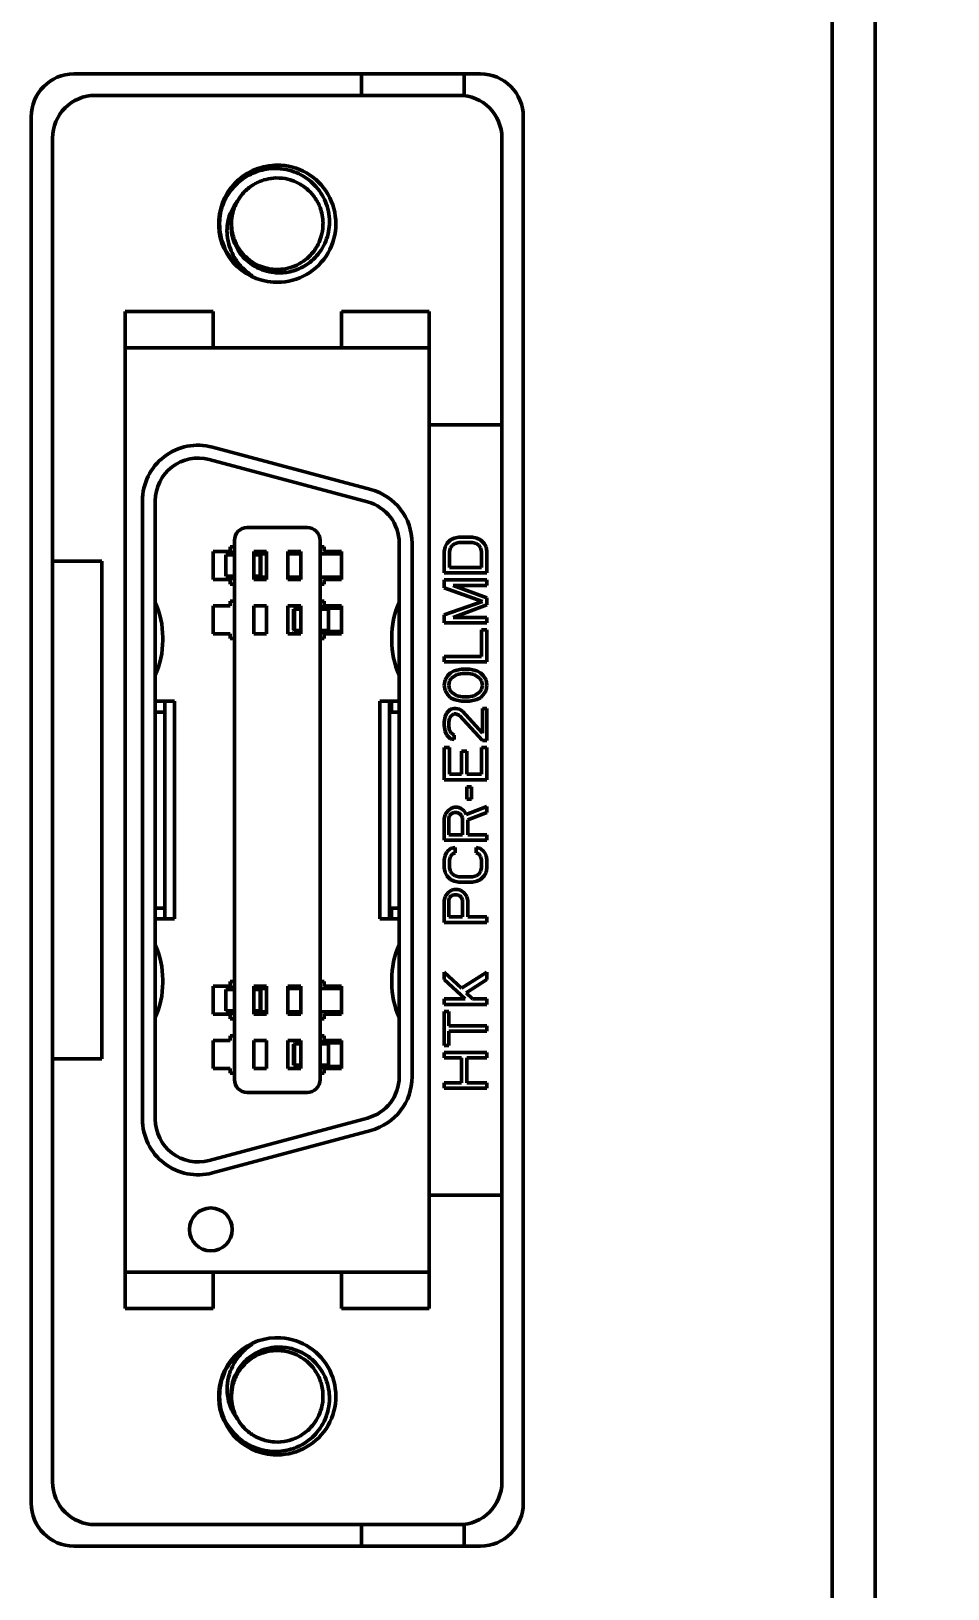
# Model space of a CAD drawing. Header units: millimetres. Extents: x 1391 to 4749, y -272 to 879.
# Drawn here: x 1851.08 to 1872.5, y 307.17 to 343.57 of the extents above; entities that cross this region are included whole.
import ezdxf

# ---------------------------------------------------------------- set-up
doc = ezdxf.new("R2010")
doc.units = ezdxf.units.MM
doc.header["$LTSCALE"] = 3
doc.layers.get('0').update_dxf_attribs({"lineweight": 25})
doc.layers.add('외형선(ISO)', color=7, linetype='Continuous', lineweight=50)
doc.layers.add('치수(ISO)', color=7, linetype='Continuous', lineweight=25)
doc.styles.add('레이블 문자 (JIS)', font='')
doc.styles.get('레이블 문자 (JIS)').set_extended_font_data('Gulim')
doc.dimstyles.new('복사 대상기본값 (JIS)', dxfattribs={"dimscale": 3, "dimtxt": 3, "dimasz": 2, "dimexe": 1, "dimexo": 0.5, "dimgap": 0.8, "dimtad": 1, "dimdsep": 46, "dimtxsty": '레이블 문자 (JIS)', "dimblk": 'Filled-1', "dimcen": 0.09, "dimdle": 10, "dimclrd": 256, "dimclre": 256, "dimclrt": 256, "dimazin": 2, "dimtfac": 0.666667, "dimtmove": 0, "dimatfit": 3, "dimldrblk": 'OPEN', "dimfxl": 1, "dimtolj": 1, "dimtzin": 0, "dimlwd": -1, "dimlwe": -1, "dimarcsym": 0})

# ---------------------------------------------------------------- blocks, each defined once
blk = doc.blocks.new('Filled-1')
at = {"color": 0}
for p, q in [((0, 0), (-1, 0.25)), ((-1, 0.25), (-1, -0.25)), ((-1, 0), (0, 0)), ((-1, -0.25), (0, 0))]:
    blk.add_line(p, q, dxfattribs=at)
at = {"color": 0, "flags": 128}
blk.add_lwpolyline([(-1, -0.25), (0, 0), (-1, 0.25), (-1, -0.25)], dxfattribs=at)
at = {"color": 0}
blk.add_solid([(-1, -0.25), (0, 0), (-1, 0.25), (-1, -0.25)], dxfattribs=at)
blk = doc.blocks.new('*D13')
at = {"layer": 'Defpoints', "color": 0}
for p in [(1865.801, 456.269), (1943.517, 456.269), (1858.301, 244.269)]:
    blk.add_point(p, dxfattribs=at)
at = {"layer": '치수(ISO)'}
for p, q in [((1867.301, 456.269), (1946.517, 456.269)), ((1943.517, 250.269), (1943.517, 450.269)), ((1859.801, 244.269), (1946.517, 244.269))]:
    blk.add_line(p, q, dxfattribs=at)
at = {"layer": '치수(ISO)', "linetype": 'ByBlock', "xscale": 6, "yscale": 6, "zscale": 6}
for p, rotation in [((1943.517, 456.269), 90), ((1943.517, 244.269), 270)]:
    blk.add_blockref('Filled-1', p, dxfattribs=dict(at, rotation=rotation))
at = {"layer": '치수(ISO)', "insert": (1931.865, 350.329), "char_height": 9, "attachment_point": 2, "rotation": 90, "style": '레이블 문자 (JIS)'}
blk.add_mtext('\\A1;212', dxfattribs=at)
blk = doc.blocks.new('_Open')
at = {"color": 0, "linetype": 'ByBlock', "lineweight": -2}
for p, q in [((-1, 0.1667), (0, 0)), ((-1, -0.1667), (0, 0)), ((0, 0), (-1, 0))]:
    blk.add_line(p, q, dxfattribs=at)
blk = doc.blocks.new('*D14')
at = {"layer": 'Defpoints', "color": 0}
for p in [(1868.801, 441.269), (1925.517, 441.269), (1868.801, 259.269)]:
    blk.add_point(p, dxfattribs=at)
at = {"layer": '치수(ISO)'}
for p, q in [((1870.301, 441.269), (1928.517, 441.269)), ((1925.517, 265.269), (1925.517, 435.269)), ((1870.301, 259.269), (1928.517, 259.269))]:
    blk.add_line(p, q, dxfattribs=at)
at = {"layer": '치수(ISO)', "linetype": 'ByBlock', "xscale": 6, "yscale": 6, "zscale": 6}
for p, rotation in [((1925.517, 441.269), 90), ((1925.517, 259.269), 270)]:
    blk.add_blockref('Filled-1', p, dxfattribs=dict(at, rotation=rotation))
at = {"layer": '치수(ISO)', "insert": (1913.865, 350.329), "char_height": 9, "attachment_point": 2, "rotation": 90, "style": '레이블 문자 (JIS)'}
blk.add_mtext('\\A1;182', dxfattribs=at)

msp = doc.modelspace()

# ---------------------------------------------------------------- linework, layer by layer
at = {"layer": '외형선(ISO)', "color": 0}
for p, q in [((1869.801, 421.269), (1869.801, 279.269)), ((1870.801, 421.269), (1870.801, 279.269)), ((1852.081, 342.569), (1861.581, 342.569)), ((1858.801, 342.569), (1858.801, 342.069)), ((1861.201, 342.062), (1861.201, 342.569)), ((1861.081, 342.069), (1852.581, 342.069)), ((1851.081, 309.169), (1851.081, 341.569)), ((1862.581, 341.569), (1862.581, 309.169)), ((1851.581, 341.069), (1851.581, 331.184)), ((1862.081, 334.369), (1862.081, 341.069)), ((1855.529, 339.421), (1855.529, 339.421)), ((1853.281, 336.169), (1853.281, 337.019)), ((1855.331, 337.019), (1853.281, 337.019)), ((1855.331, 337.019), (1855.331, 336.169)), ((1858.331, 337.019), (1860.381, 337.019)), ((1858.331, 337.019), (1858.331, 336.169)), ((1860.381, 337.019), (1860.381, 336.169)), ((1855.331, 336.169), (1853.281, 336.169)), ((1853.281, 336.169), (1853.281, 314.569)), ((1858.331, 336.169), (1855.331, 336.169)), ((1860.381, 336.169), (1858.331, 336.169)), ((1860.381, 314.569), (1860.381, 336.169)), ((1860.381, 334.369), (1862.081, 334.369)), ((1862.081, 316.369), (1862.081, 334.369)), ((1855.318, 333.85), (1859.018, 332.858)), ((1855.24, 333.56), (1858.94, 332.569)), ((1853.681, 318.144), (1853.681, 332.594)), ((1853.981, 318.144), (1853.981, 332.594)), ((1857.531, 331.969), (1856.131, 331.969)), ((1855.831, 331.669), (1855.831, 319.069)), ((1857.831, 331.669), (1857.831, 319.069)), ((1860.88, 331.682), (1860.795, 331.598)), ((1860.965, 331.723), (1860.88, 331.682)), ((1861.072, 331.744), (1860.965, 331.723)), ((1860.987, 331.598), (1861.072, 331.619)), ((1861.391, 331.744), (1861.072, 331.744)), ((1861.072, 331.619), (1861.391, 331.619)), ((1861.497, 331.723), (1861.391, 331.744)), ((1861.391, 331.619), (1861.476, 331.598)), ((1861.582, 331.682), (1861.497, 331.723)), ((1861.667, 331.598), (1861.582, 331.682)), ((1855.331, 331.409), (1855.331, 330.759)), ((1855.331, 331.409), (1855.731, 331.409)), ((1855.631, 331.334), (1855.831, 331.334)), ((1855.631, 331.334), (1855.631, 330.834)), ((1855.731, 331.519), (1855.731, 331.409)), ((1855.731, 331.519), (1855.831, 331.519)), ((1855.731, 331.414), (1855.761, 331.384)), ((1855.731, 331.353), (1855.731, 331.409)), ((1855.831, 331.384), (1855.761, 331.384)), ((1856.281, 330.759), (1856.281, 331.409)), ((1856.281, 331.409), (1856.581, 331.409)), ((1856.281, 331.359), (1856.531, 331.359)), ((1856.431, 331.334), (1856.281, 331.334)), ((1856.431, 330.834), (1856.431, 331.334)), ((1856.531, 331.359), (1856.581, 331.359)), ((1856.581, 331.409), (1856.581, 330.759)), ((1857.081, 331.409), (1857.381, 331.409)), ((1857.081, 330.759), (1857.081, 331.409)), ((1857.081, 331.359), (1857.381, 331.359)), ((1857.381, 331.409), (1857.381, 330.759)), ((1857.931, 331.519), (1857.831, 331.519)), ((1857.831, 331.359), (1858.331, 331.359)), ((1857.931, 331.409), (1857.931, 331.519)), ((1857.931, 331.409), (1858.331, 331.409)), ((1858.331, 330.759), (1858.331, 331.409)), ((1859.681, 331.603), (1859.681, 319.136)), ((1859.981, 331.603), (1859.981, 319.136)), ((1860.753, 331.515), (1860.731, 331.411)), ((1860.731, 330.911), (1860.731, 331.411)), ((1860.795, 331.598), (1860.753, 331.515)), ((1860.859, 331.411), (1860.88, 331.494)), ((1860.859, 331.411), (1860.859, 331.036)), ((1860.88, 331.494), (1860.923, 331.557)), ((1860.923, 331.557), (1860.987, 331.598)), ((1861.476, 331.598), (1861.54, 331.557)), ((1861.54, 331.557), (1861.582, 331.494)), ((1861.582, 331.494), (1861.604, 331.411)), ((1861.604, 331.411), (1861.604, 331.036)), ((1861.71, 331.515), (1861.667, 331.598)), ((1861.731, 331.411), (1861.71, 331.515)), ((1861.731, 330.911), (1861.731, 331.411)), ((1851.581, 319.554), (1851.581, 331.184)), ((1851.581, 331.184), (1852.731, 331.184)), ((1852.731, 319.554), (1852.731, 331.184)), ((1860.731, 330.911), (1861.731, 330.911)), ((1861.604, 331.036), (1860.859, 331.036)), ((1855.731, 330.759), (1855.331, 330.759)), ((1855.631, 330.834), (1855.831, 330.834)), ((1855.731, 330.759), (1855.731, 330.815)), ((1855.761, 330.784), (1855.731, 330.754)), ((1855.731, 330.759), (1855.731, 330.649)), ((1855.731, 330.649), (1855.831, 330.649)), ((1855.761, 330.784), (1855.831, 330.784)), ((1856.281, 330.834), (1856.431, 330.834)), ((1856.281, 330.809), (1856.531, 330.809)), ((1856.581, 330.759), (1856.281, 330.759)), ((1856.531, 330.809), (1856.581, 330.809)), ((1857.081, 330.809), (1857.381, 330.809)), ((1857.381, 330.759), (1857.081, 330.759)), ((1857.831, 330.809), (1858.331, 330.809)), ((1857.831, 330.649), (1857.931, 330.649)), ((1857.931, 330.759), (1858.331, 330.759)), ((1857.931, 330.759), (1857.931, 330.649)), ((1861.731, 330.744), (1860.731, 330.744)), ((1860.731, 330.744), (1860.731, 330.557)), ((1860.731, 330.557), (1861.625, 330.244)), ((1861.731, 330.328), (1860.944, 330.619)), ((1861.731, 330.619), (1860.944, 330.619)), ((1861.731, 330.619), (1861.731, 330.744)), ((1855.731, 330.249), (1855.731, 330.139)), ((1855.831, 330.249), (1855.731, 330.249)), ((1857.931, 330.249), (1857.831, 330.249)), ((1857.931, 330.249), (1857.931, 330.139)), ((1861.625, 330.244), (1860.731, 329.932)), ((1860.944, 329.869), (1861.731, 330.161)), ((1861.731, 330.161), (1861.731, 330.328)), ((1855.331, 330.139), (1855.331, 329.489)), ((1855.331, 330.139), (1855.731, 330.139)), ((1856.281, 329.489), (1856.281, 330.139)), ((1856.281, 330.139), (1856.581, 330.139)), ((1856.581, 330.139), (1856.581, 329.489)), ((1857.081, 329.489), (1857.081, 330.139)), ((1857.081, 330.139), (1857.381, 330.139)), ((1857.381, 330.064), (1857.231, 330.064)), ((1857.231, 329.564), (1857.231, 330.064)), ((1857.381, 330.139), (1857.381, 329.489)), ((1857.901, 330.114), (1857.831, 330.114)), ((1858.031, 330.064), (1857.831, 330.064)), ((1857.901, 330.114), (1857.931, 330.144)), ((1858.331, 330.139), (1857.931, 330.139)), ((1857.931, 330.139), (1857.931, 330.083)), ((1858.331, 330.089), (1857.931, 330.089)), ((1858.031, 329.564), (1858.031, 330.064)), ((1858.331, 329.489), (1858.331, 330.139)), ((1860.731, 329.932), (1860.731, 329.744)), ((1861.731, 329.869), (1860.944, 329.869)), ((1861.731, 329.744), (1861.731, 329.869)), ((1855.731, 329.489), (1855.331, 329.489)), ((1855.731, 329.489), (1855.731, 329.379)), ((1856.581, 329.489), (1856.281, 329.489)), ((1857.381, 329.489), (1857.081, 329.489)), ((1857.231, 329.564), (1857.381, 329.564)), ((1857.831, 329.564), (1858.031, 329.564)), ((1857.831, 329.514), (1857.901, 329.514)), ((1857.931, 329.484), (1857.901, 329.514)), ((1857.931, 329.545), (1857.931, 329.489)), ((1858.331, 329.539), (1857.931, 329.539)), ((1857.931, 329.489), (1858.331, 329.489)), ((1857.931, 329.489), (1857.931, 329.379)), ((1860.731, 329.744), (1861.731, 329.744)), ((1861.731, 329.578), (1861.604, 329.578)), ((1861.604, 329.578), (1861.604, 328.953)), ((1861.731, 328.828), (1861.731, 329.578)), ((1854.156, 329.337), (1854.156, 329.401)), ((1855.731, 329.379), (1855.831, 329.379)), ((1857.831, 329.379), (1857.931, 329.379)), ((1859.506, 329.337), (1859.506, 329.401)), ((1861.604, 328.953), (1860.731, 328.953)), ((1860.731, 328.953), (1860.731, 328.828)), ((1861.731, 328.828), (1860.731, 328.828)), ((1860.753, 328.411), (1860.731, 328.286)), ((1860.816, 328.515), (1860.753, 328.411)), ((1860.88, 328.578), (1860.816, 328.515)), ((1860.838, 328.286), (1860.859, 328.39)), ((1860.859, 328.39), (1860.901, 328.453)), ((1860.965, 328.619), (1860.88, 328.578)), ((1860.901, 328.453), (1861.029, 328.536)), ((1861.029, 328.64), (1860.965, 328.619)), ((1861.135, 328.661), (1861.029, 328.64)), ((1861.029, 328.536), (1861.157, 328.557)), ((1861.327, 328.661), (1861.135, 328.661)), ((1861.157, 328.557), (1861.306, 328.557)), ((1861.306, 328.557), (1861.433, 328.536)), ((1861.433, 328.64), (1861.327, 328.661)), ((1861.497, 328.619), (1861.433, 328.64)), ((1861.433, 328.536), (1861.561, 328.453)), ((1861.582, 328.578), (1861.497, 328.619)), ((1861.561, 328.453), (1861.604, 328.39)), ((1861.646, 328.515), (1861.582, 328.578)), ((1861.604, 328.39), (1861.625, 328.286)), ((1861.71, 328.411), (1861.646, 328.515)), ((1861.731, 328.286), (1861.71, 328.411)), ((1860.731, 328.286), (1860.753, 328.161)), ((1860.753, 328.161), (1860.816, 328.057)), ((1860.816, 328.057), (1860.88, 327.994)), ((1860.859, 328.182), (1860.838, 328.286)), ((1860.901, 328.119), (1860.859, 328.182)), ((1860.88, 327.994), (1860.965, 327.953)), ((1861.029, 328.036), (1860.901, 328.119)), ((1861.029, 328.036), (1861.157, 328.015)), ((1861.306, 328.015), (1861.157, 328.015)), ((1861.433, 328.036), (1861.306, 328.015)), ((1861.561, 328.119), (1861.433, 328.036)), ((1861.497, 327.953), (1861.582, 327.994)), ((1861.604, 328.182), (1861.561, 328.119)), ((1861.582, 327.994), (1861.646, 328.057)), ((1861.625, 328.286), (1861.604, 328.182)), ((1861.646, 328.057), (1861.71, 328.161)), ((1861.71, 328.161), (1861.731, 328.286)), ((1853.981, 327.909), (1854.431, 327.909)), ((1853.981, 327.659), (1854.206, 327.659)), ((1854.206, 322.829), (1854.206, 327.909)), ((1854.431, 322.829), (1854.431, 327.909)), ((1859.231, 327.909), (1859.231, 322.829)), ((1859.681, 327.909), (1859.231, 327.909)), ((1859.456, 327.909), (1859.456, 322.829)), ((1859.456, 327.659), (1859.681, 327.659)), ((1859.501, 327.659), (1859.501, 327.909)), ((1860.795, 327.64), (1860.753, 327.557)), ((1860.88, 327.723), (1860.795, 327.64)), ((1860.965, 327.744), (1860.88, 327.723)), ((1860.901, 327.578), (1860.965, 327.619)), ((1860.965, 327.953), (1861.029, 327.932)), ((1861.008, 327.744), (1860.965, 327.744)), ((1860.965, 327.619), (1861.008, 327.619)), ((1861.093, 327.723), (1861.008, 327.744)), ((1861.008, 327.619), (1861.093, 327.578)), ((1861.029, 327.932), (1861.135, 327.911)), ((1861.157, 327.682), (1861.093, 327.723)), ((1861.327, 327.911), (1861.135, 327.911)), ((1861.625, 327.161), (1861.157, 327.682)), ((1861.327, 327.911), (1861.433, 327.932)), ((1861.433, 327.932), (1861.497, 327.953)), ((1861.731, 327.744), (1861.625, 327.744)), ((1861.625, 327.744), (1861.625, 327.161)), ((1861.731, 326.994), (1861.731, 327.744)), ((1860.753, 327.557), (1860.731, 327.432)), ((1860.731, 327.432), (1860.731, 327.348)), ((1860.731, 327.348), (1860.753, 327.203)), ((1860.838, 327.411), (1860.859, 327.515)), ((1860.838, 327.328), (1860.838, 327.411)), ((1860.859, 327.223), (1860.838, 327.328)), ((1860.859, 327.515), (1860.901, 327.578)), ((1861.093, 327.578), (1861.625, 326.994)), ((1860.753, 327.203), (1860.795, 327.119)), ((1860.795, 327.119), (1860.88, 327.036)), ((1860.901, 327.161), (1860.859, 327.223)), ((1860.88, 327.036), (1860.965, 327.015)), ((1860.965, 327.119), (1860.901, 327.161)), ((1860.965, 327.015), (1860.965, 327.119)), ((1861.731, 326.994), (1861.625, 326.994)), ((1860.859, 326.828), (1860.731, 326.828)), ((1860.731, 326.828), (1860.731, 326.078)), ((1860.859, 326.203), (1860.859, 326.828)), ((1861.263, 326.744), (1861.135, 326.744)), ((1861.135, 326.744), (1861.135, 326.203)), ((1861.263, 326.203), (1861.263, 326.744)), ((1861.731, 326.828), (1861.604, 326.828)), ((1861.604, 326.203), (1861.604, 326.828)), ((1861.731, 326.078), (1861.731, 326.828)), ((1861.135, 326.203), (1860.859, 326.203)), ((1861.604, 326.203), (1861.263, 326.203)), ((1860.731, 326.078), (1861.731, 326.078)), ((1861.263, 325.911), (1861.263, 325.619)), ((1861.263, 325.911), (1861.37, 325.911)), ((1861.37, 325.619), (1861.37, 325.911)), ((1860.965, 325.432), (1860.901, 325.411)), ((1861.05, 325.432), (1860.965, 325.432)), ((1861.114, 325.411), (1861.05, 325.432)), ((1861.731, 325.453), (1861.242, 325.265)), ((1861.263, 325.619), (1861.37, 325.619)), ((1861.731, 325.307), (1861.731, 325.453)), ((1860.753, 325.265), (1860.731, 325.161)), ((1860.731, 325.161), (1860.731, 324.661)), ((1860.816, 325.348), (1860.753, 325.265)), ((1860.901, 325.411), (1860.816, 325.348)), ((1860.838, 325.182), (1860.859, 325.244)), ((1860.838, 324.786), (1860.838, 325.182)), ((1860.901, 325.286), (1860.859, 325.244)), ((1860.901, 325.286), (1860.965, 325.307)), ((1860.965, 325.307), (1861.029, 325.307)), ((1861.029, 325.307), (1861.093, 325.286)), ((1861.135, 325.244), (1861.093, 325.286)), ((1861.199, 325.348), (1861.114, 325.411)), ((1861.135, 325.244), (1861.157, 325.182)), ((1861.157, 324.786), (1861.157, 325.182)), ((1861.242, 325.265), (1861.199, 325.348)), ((1861.284, 325.14), (1861.731, 325.307)), ((1861.284, 325.14), (1861.284, 324.786)), ((1861.157, 324.786), (1860.838, 324.786)), ((1861.731, 324.786), (1861.284, 324.786)), ((1861.731, 324.661), (1861.731, 324.786)), ((1860.731, 324.661), (1861.731, 324.661)), ((1860.795, 324.39), (1860.753, 324.307)), ((1860.88, 324.473), (1860.795, 324.39)), ((1860.987, 324.494), (1860.88, 324.473)), ((1860.88, 324.286), (1860.923, 324.348)), ((1860.923, 324.348), (1860.987, 324.369)), ((1860.987, 324.369), (1860.987, 324.494)), ((1861.582, 324.473), (1861.476, 324.494)), ((1861.476, 324.369), (1861.476, 324.494)), ((1861.476, 324.369), (1861.54, 324.348)), ((1861.54, 324.348), (1861.582, 324.286)), ((1861.667, 324.39), (1861.582, 324.473)), ((1861.71, 324.307), (1861.667, 324.39)), ((1860.753, 324.307), (1860.731, 324.203)), ((1860.731, 324.203), (1860.731, 324.015)), ((1860.731, 324.015), (1860.753, 323.911)), ((1860.859, 324.203), (1860.88, 324.286)), ((1860.859, 324.015), (1860.859, 324.203)), ((1860.88, 323.932), (1860.859, 324.015)), ((1861.582, 324.286), (1861.604, 324.203)), ((1861.604, 324.015), (1861.582, 323.932)), ((1861.604, 324.203), (1861.604, 324.015)), ((1861.731, 324.203), (1861.71, 324.307)), ((1861.71, 323.911), (1861.731, 324.015)), ((1861.731, 324.015), (1861.731, 324.203)), ((1860.753, 323.911), (1860.795, 323.828)), ((1860.795, 323.828), (1860.88, 323.744)), ((1860.923, 323.869), (1860.88, 323.932)), ((1860.88, 323.744), (1860.965, 323.703)), ((1860.987, 323.828), (1860.923, 323.869)), ((1860.965, 323.703), (1861.072, 323.682)), ((1861.072, 323.807), (1860.987, 323.828)), ((1861.391, 323.807), (1861.072, 323.807)), ((1861.072, 323.682), (1861.391, 323.682)), ((1861.476, 323.828), (1861.391, 323.807)), ((1861.391, 323.682), (1861.497, 323.703)), ((1861.54, 323.869), (1861.476, 323.828)), ((1861.497, 323.703), (1861.582, 323.744)), ((1861.582, 323.932), (1861.54, 323.869)), ((1861.582, 323.744), (1861.667, 323.828)), ((1861.667, 323.828), (1861.71, 323.911)), ((1860.753, 323.348), (1860.731, 323.244)), ((1860.731, 323.244), (1860.731, 322.744)), ((1860.816, 323.432), (1860.753, 323.348)), ((1860.901, 323.494), (1860.816, 323.432)), ((1860.838, 323.265), (1860.859, 323.328)), ((1860.838, 322.869), (1860.838, 323.265)), ((1860.901, 323.369), (1860.859, 323.328)), ((1860.901, 323.494), (1860.965, 323.515)), ((1860.901, 323.369), (1860.965, 323.39)), ((1861.05, 323.515), (1860.965, 323.515)), ((1860.965, 323.39), (1861.029, 323.39)), ((1861.029, 323.39), (1861.093, 323.369)), ((1861.114, 323.494), (1861.05, 323.515)), ((1861.135, 323.328), (1861.093, 323.369)), ((1861.199, 323.432), (1861.114, 323.494)), ((1861.135, 323.328), (1861.157, 323.265)), ((1861.157, 322.869), (1861.157, 323.265)), ((1861.263, 323.348), (1861.199, 323.432)), ((1861.284, 323.244), (1861.263, 323.348)), ((1861.284, 322.869), (1861.284, 323.244)), ((1853.981, 323.079), (1854.206, 323.079)), ((1859.456, 323.079), (1859.681, 323.079)), ((1859.501, 322.829), (1859.501, 323.079)), ((1861.157, 322.869), (1860.838, 322.869)), ((1861.731, 322.869), (1861.284, 322.869)), ((1861.731, 322.744), (1861.731, 322.869)), ((1853.981, 322.829), (1854.431, 322.829)), ((1859.231, 322.829), (1859.681, 322.829)), ((1860.731, 322.744), (1861.731, 322.744)), ((1861.135, 321.203), (1860.731, 321.578)), ((1860.731, 321.578), (1860.731, 321.411)), ((1861.731, 321.578), (1861.135, 321.203)), ((1861.731, 321.411), (1861.731, 321.578)), ((1854.156, 321.337), (1854.156, 321.401)), ((1855.331, 321.249), (1855.331, 320.599)), ((1855.331, 321.249), (1855.731, 321.249)), ((1855.631, 321.174), (1855.831, 321.174)), ((1855.631, 321.174), (1855.631, 320.674)), ((1855.731, 321.359), (1855.731, 321.249)), ((1855.831, 321.359), (1855.731, 321.359)), ((1855.731, 321.254), (1855.761, 321.224)), ((1855.731, 321.193), (1855.731, 321.249)), ((1855.831, 321.224), (1855.761, 321.224)), ((1856.281, 320.599), (1856.281, 321.249)), ((1856.281, 321.249), (1856.581, 321.249)), ((1856.281, 321.199), (1856.531, 321.199)), ((1856.431, 321.174), (1856.281, 321.174)), ((1856.431, 320.674), (1856.431, 321.174)), ((1856.531, 321.199), (1856.581, 321.199)), ((1856.581, 321.249), (1856.581, 320.599)), ((1857.081, 320.599), (1857.081, 321.249)), ((1857.081, 321.249), (1857.381, 321.249)), ((1857.081, 321.199), (1857.381, 321.199)), ((1857.381, 321.249), (1857.381, 320.599)), ((1857.931, 321.359), (1857.831, 321.359)), ((1857.831, 321.199), (1858.331, 321.199)), ((1857.931, 321.249), (1857.931, 321.359)), ((1857.931, 321.249), (1858.331, 321.249)), ((1858.331, 320.599), (1858.331, 321.249)), ((1859.506, 321.337), (1859.506, 321.401)), ((1860.731, 321.411), (1861.221, 320.953)), ((1861.242, 321.098), (1861.731, 321.411)), ((1861.391, 320.953), (1861.242, 321.098)), ((1861.221, 320.953), (1860.731, 320.953)), ((1860.731, 320.953), (1860.731, 320.828)), ((1860.731, 320.828), (1861.731, 320.828)), ((1861.391, 320.953), (1861.731, 320.953)), ((1861.731, 320.828), (1861.731, 320.953)), ((1855.731, 320.599), (1855.331, 320.599)), ((1855.631, 320.674), (1855.831, 320.674)), ((1855.731, 320.599), (1855.731, 320.655)), ((1855.761, 320.624), (1855.731, 320.594)), ((1855.731, 320.599), (1855.731, 320.489)), ((1855.731, 320.489), (1855.831, 320.489)), ((1855.761, 320.624), (1855.831, 320.624)), ((1856.281, 320.674), (1856.431, 320.674)), ((1856.281, 320.649), (1856.531, 320.649)), ((1856.581, 320.599), (1856.281, 320.599)), ((1856.531, 320.649), (1856.581, 320.649)), ((1857.081, 320.649), (1857.381, 320.649)), ((1857.381, 320.599), (1857.081, 320.599)), ((1857.831, 320.649), (1858.331, 320.649)), ((1857.831, 320.489), (1857.931, 320.489)), ((1857.931, 320.599), (1858.331, 320.599)), ((1857.931, 320.599), (1857.931, 320.489)), ((1860.838, 320.661), (1860.731, 320.661)), ((1860.731, 319.869), (1860.731, 320.661)), ((1860.838, 320.328), (1860.838, 320.661)), ((1861.731, 320.328), (1860.838, 320.328)), ((1861.731, 320.203), (1861.731, 320.328)), ((1855.331, 319.979), (1855.331, 319.329)), ((1855.331, 319.979), (1855.731, 319.979)), ((1855.731, 320.089), (1855.731, 319.979)), ((1855.831, 320.089), (1855.731, 320.089)), ((1856.281, 319.329), (1856.281, 319.979)), ((1856.281, 319.979), (1856.581, 319.979)), ((1856.581, 319.979), (1856.581, 319.329)), ((1857.081, 319.329), (1857.081, 319.979)), ((1857.081, 319.979), (1857.381, 319.979)), ((1857.381, 319.979), (1857.381, 319.329)), ((1857.931, 320.089), (1857.831, 320.089)), ((1857.901, 319.954), (1857.931, 319.984)), ((1857.931, 319.979), (1857.931, 320.089)), ((1857.931, 319.979), (1858.331, 319.979)), ((1857.931, 319.979), (1857.931, 319.923)), ((1858.331, 319.329), (1858.331, 319.979)), ((1860.838, 319.869), (1860.838, 320.203)), ((1860.838, 320.203), (1861.731, 320.203)), ((1857.381, 319.904), (1857.231, 319.904)), ((1857.231, 319.404), (1857.231, 319.904)), ((1857.901, 319.954), (1857.831, 319.954)), ((1858.031, 319.904), (1857.831, 319.904)), ((1858.331, 319.929), (1857.931, 319.929)), ((1858.031, 319.404), (1858.031, 319.904)), ((1860.731, 319.869), (1860.838, 319.869)), ((1860.731, 319.703), (1861.731, 319.703)), ((1860.731, 319.578), (1860.731, 319.703)), ((1861.731, 319.703), (1861.731, 319.578)), ((1851.581, 309.669), (1851.581, 319.554)), ((1852.731, 319.554), (1851.581, 319.554)), ((1855.731, 319.329), (1855.331, 319.329)), ((1855.731, 319.329), (1855.731, 319.219)), ((1856.581, 319.329), (1856.281, 319.329)), ((1857.381, 319.329), (1857.081, 319.329)), ((1857.231, 319.404), (1857.381, 319.404)), ((1857.831, 319.404), (1858.031, 319.404)), ((1857.831, 319.354), (1857.901, 319.354)), ((1857.931, 319.324), (1857.901, 319.354)), ((1857.931, 319.385), (1857.931, 319.329)), ((1858.331, 319.379), (1857.931, 319.379)), ((1857.931, 319.329), (1858.331, 319.329)), ((1857.931, 319.329), (1857.931, 319.219)), ((1861.135, 319.578), (1860.731, 319.578)), ((1861.135, 318.994), (1861.135, 319.578)), ((1861.263, 318.994), (1861.263, 319.578)), ((1861.731, 319.578), (1861.263, 319.578)), ((1855.731, 319.219), (1855.831, 319.219)), ((1857.831, 319.219), (1857.931, 319.219)), ((1860.731, 318.994), (1861.135, 318.994)), ((1860.731, 318.869), (1860.731, 318.994)), ((1861.731, 318.869), (1860.731, 318.869)), ((1861.263, 318.994), (1861.731, 318.994)), ((1861.731, 318.994), (1861.731, 318.869)), ((1857.531, 318.769), (1856.131, 318.769)), ((1858.94, 318.17), (1855.24, 317.178)), ((1859.018, 317.88), (1855.318, 316.888)), ((1862.081, 316.369), (1860.381, 316.369)), ((1862.081, 316.369), (1862.081, 309.669)), ((1853.281, 314.569), (1855.331, 314.569)), ((1853.281, 314.569), (1853.281, 313.719)), ((1855.331, 314.569), (1858.331, 314.569)), ((1855.331, 314.569), (1855.331, 313.719)), ((1858.331, 314.569), (1860.381, 314.569)), ((1858.331, 313.719), (1858.331, 314.569)), ((1860.381, 313.719), (1860.381, 314.569)), ((1855.331, 313.719), (1853.281, 313.719)), ((1860.381, 313.719), (1858.331, 313.719)), ((1855.529, 311.317), (1855.529, 311.317)), ((1861.201, 308.169), (1861.201, 308.676)), ((1852.581, 308.669), (1861.081, 308.669)), ((1858.801, 308.669), (1858.801, 308.169)), ((1861.581, 308.169), (1852.081, 308.169))]:
    msp.add_line(p, q, dxfattribs=at)
msp.add_circle((1855.281, 315.569), 0.5, dxfattribs=at)
for centre, radius, start, end in [((1852.081, 341.569), 1, 90, 180), ((1861.581, 341.569), 1, 0, 90), ((1852.581, 341.069), 1, 90, 180), ((1861.081, 341.069), 1, 0, 90), ((1856.831, 339.069), 1.369, 86.4, 266.4), ((1856.831, 339.069), 1.369, 266.4, 86.4), ((1856.831, 339.069), 1.069, 149.7945, 170.0063), ((1854.981, 332.594), 1.3, 75, 180), ((1854.981, 332.594), 1, 75, 180), ((1858.681, 331.603), 1.3, 0, 75), ((1858.681, 331.603), 1, 0, 75), ((1856.131, 331.669), 0.3, 90, 180), ((1857.531, 331.669), 0.3, 0, 90), ((1852.156, 329.401), 2, 360, 24.1468), ((1861.506, 329.401), 2, 155.8532, 180), ((1852.156, 329.337), 2, 335.8532, 0), ((1852.156, 321.401), 2, 360, 24.1468), ((1861.506, 321.401), 2, 155.8532, 180), ((1852.156, 321.337), 2, 335.8532, 0), ((1856.131, 319.069), 0.3, 180, 270), ((1857.531, 319.069), 0.3, 270, 0), ((1858.681, 319.136), 1, 285, 0), ((1858.681, 319.136), 1.3, 285, 0), ((1854.981, 318.144), 1.3, 180, 285), ((1854.981, 318.144), 1, 180, 285), ((1856.831, 311.669), 1.369, 86.4, 266.4), ((1856.831, 311.669), 1.369, 266.4, 86.4), ((1856.831, 311.669), 1.069, 189.9937, 210.1658), ((1852.581, 309.669), 1, 180, 270), ((1861.081, 309.669), 1, 270, 0), ((1852.081, 309.169), 1, 180, 270), ((1861.581, 309.169), 1, 270, 0)]:
    msp.add_arc(centre, radius, start, end, dxfattribs=at)
for centre, major_axis, ratio, start_param, end_param in [((1785.212, 390.262), (71.341, -58.926), 0.019263, 6.2384, 6.242728), ((1785.212, 271.906), (71.341, 58.926), 0.019263, 0.040457, 0.044785), ((1928.45, 388.992), (-71.341, -58.926), 0.019263, 0.040457, 0.044785), ((1928.45, 270.636), (-71.341, 58.926), 0.019263, 6.2384, 6.242728), ((1861.506, 329.337), (0.42, -1.955), 0.999948, 4.500916, 4.922361), ((1785.212, 380.102), (71.341, -58.926), 0.019263, 6.2384, 6.242728), ((1861.506, 321.337), (-0.417, 1.956), 0.999948, 1.360825, 1.782269), ((1785.212, 261.746), (71.341, 58.926), 0.019263, 0.040457, 0.044785), ((1928.45, 378.832), (-71.341, -58.926), 0.019263, 0.040457, 0.044785), ((1928.45, 260.476), (-71.341, 58.926), 0.019263, 6.2384, 6.242728)]:
    msp.add_ellipse(centre, major_axis=major_axis, ratio=ratio, start_param=start_param, end_param=end_param, dxfattribs=at)
for points, knots in [([(1856.831, 340.36), (1856.696, 340.365), (1856.561, 340.348), (1856.286, 340.269), (1856.148, 340.203), (1855.909, 340.032), (1855.807, 339.93), (1855.638, 339.696), (1855.572, 339.562), (1855.529, 339.421)], [0.0000046, 0.0000046, 0.0000046, 0.0000046, 0.0405491, 0.0405491, 0.0859375, 0.0859375, 0.1288493, 0.1288493, 0.173431, 0.173431, 0.173431, 0.173431]), ([(1856.831, 340.36), (1856.844, 340.36), (1856.856, 340.359), (1856.883, 340.357), (1856.898, 340.356), (1856.912, 340.355)], [-0.008112216, -0.008112216, -0.008112216, -0.008112216, -0.00435273, -0.00435273, -0.000000528, -0.000000528, -0.000000528, -0.000000528]), ([(1856.912, 340.355), (1857.087, 340.338), (1857.246, 340.285), (1857.515, 340.143), (1857.636, 340.05), (1857.857, 339.803), (1857.931, 339.661), (1858.032, 339.381), (1858.058, 339.217), (1858.046, 338.979), (1858.036, 338.904), (1857.981, 338.677), (1857.914, 338.533), (1857.734, 338.285), (1857.625, 338.182), (1857.397, 338.037), (1857.285, 337.989), (1857.059, 337.93), (1856.945, 337.917), (1856.831, 337.921)], [-0.3411007, -0.3411007, -0.3411007, -0.3411007, -0.3069158, -0.3069158, -0.2734053, -0.2734053, -0.2332699, -0.2332699, -0.1843148, -0.1843148, -0.1617106, -0.1617106, -0.1148049, -0.1148049, -0.0703622, -0.0703622, -0.0342019, -0.0342019, -0.00006, -0.00006, -0.00006, -0.00006]), ([(1855.907, 339.607), (1855.928, 339.642), (1855.95, 339.676), (1856.033, 339.787), (1856.101, 339.856), (1856.238, 339.962), (1856.303, 340.002), (1856.436, 340.065), (1856.504, 340.089), (1856.648, 340.125), (1856.725, 340.136), (1856.896, 340.14), (1856.99, 340.13), (1857.148, 340.092), (1857.212, 340.071), (1857.362, 340.002), (1857.445, 339.95), (1857.581, 339.835), (1857.636, 339.777), (1857.735, 339.646), (1857.779, 339.572), (1857.863, 339.377), (1857.892, 339.252), (1857.899, 339.125)], [0.0000777, 0.0000777, 0.0000777, 0.0000777, 0.0122905, 0.0122905, 0.0415772, 0.0415772, 0.0642819, 0.0642819, 0.0859219, 0.0859219, 0.1090576, 0.1090576, 0.1374293, 0.1374293, 0.1576978, 0.1576978, 0.1871767, 0.1871767, 0.2110638, 0.2110638, 0.2367444, 0.2367444, 0.2749291, 0.2749291, 0.2749291, 0.2749291]), ([(1855.529, 339.421), (1855.492, 339.282), (1855.478, 339.137), (1855.496, 338.824), (1855.536, 338.655), (1855.665, 338.373), (1855.744, 338.256), (1855.964, 338.024), (1856.103, 337.923), (1856.255, 337.848)], [0.0000575, 0.0000575, 0.0000575, 0.0000575, 0.0431425, 0.0431425, 0.0941527, 0.0941527, 0.1362417, 0.1362417, 0.1837266, 0.1837266, 0.1837266, 0.1837266]), ([(1855.907, 339.607), (1855.849, 339.535), (1855.799, 339.455), (1855.722, 339.29), (1855.694, 339.205), (1855.65, 338.976), (1855.651, 338.833), (1855.705, 338.552), (1855.756, 338.414), (1855.874, 338.206), (1855.931, 338.128), (1856.073, 337.976), (1856.159, 337.905), (1856.255, 337.848)], [-0.2052971, -0.2052971, -0.2052971, -0.2052971, -0.1771195, -0.1771195, -0.1499367, -0.1499367, -0.106524, -0.106524, -0.0636076, -0.0636076, -0.0343101, -0.0343101, -0.0006124, -0.0006124, -0.0006124, -0.0006124]), ([(1855.778, 339.255), (1855.754, 339.142), (1855.748, 339.026), (1855.773, 338.787), (1855.807, 338.666), (1855.891, 338.491), (1855.926, 338.432), (1856.056, 338.257), (1856.168, 338.156), (1856.369, 338.036), (1856.447, 338), (1856.604, 337.95), (1856.681, 337.934), (1856.759, 337.926)], [0.0000318, 0.0000318, 0.0000318, 0.0000318, 0.034577, 0.034577, 0.0721473, 0.0721473, 0.092808, 0.092808, 0.1374402, 0.1374402, 0.1631401, 0.1631401, 0.1867951, 0.1867951, 0.1867951, 0.1867951]), ([(1855.778, 339.25), (1855.775, 339.233), (1855.772, 339.215), (1855.763, 339.139), (1855.761, 339.08), (1855.763, 339.022)], [-0.02302724, -0.02302724, -0.02302724, -0.02302724, -0.01772607, -0.01772607, -0.00004608, -0.00004608, -0.00004608, -0.00004608]), ([(1855.763, 339.022), (1855.767, 338.948), (1855.777, 338.875), (1855.809, 338.752), (1855.826, 338.702), (1855.878, 338.579), (1855.917, 338.509), (1856.004, 338.389), (1856.048, 338.338), (1856.163, 338.23), (1856.237, 338.176), (1856.376, 338.1), (1856.437, 338.073), (1856.561, 338.033), (1856.622, 338.019), (1856.733, 338.004), (1856.782, 338), (1856.831, 338)], [-0.1637368, -0.1637368, -0.1637368, -0.1637368, -0.1415377, -0.1415377, -0.1256857, -0.1256857, -0.1014852, -0.1014852, -0.081264, -0.081264, -0.0539013, -0.0539013, -0.0337589, -0.0337589, -0.0148685, -0.0148685, -0.0001066, -0.0001066, -0.0001066, -0.0001066]), ([(1857.899, 339.125), (1857.901, 339.089), (1857.901, 339.053), (1857.895, 338.935), (1857.882, 338.855), (1857.841, 338.713), (1857.817, 338.649), (1857.739, 338.495), (1857.679, 338.409), (1857.557, 338.281), (1857.502, 338.234), (1857.378, 338.147), (1857.31, 338.11), (1857.167, 338.052), (1857.095, 338.03), (1856.958, 338.006), (1856.895, 338), (1856.831, 338)], [0.0000092, 0.0000092, 0.0000092, 0.0000092, 0.010932, 0.010932, 0.0352526, 0.0352526, 0.0555584, 0.0555584, 0.0870563, 0.0870563, 0.1088097, 0.1088097, 0.1322757, 0.1322757, 0.1549691, 0.1549691, 0.1740474, 0.1740474, 0.1740474, 0.1740474]), ([(1856.759, 337.926), (1856.771, 337.925), (1856.783, 337.924), (1856.807, 337.922), (1856.819, 337.922), (1856.831, 337.921)], [0.000040169, 0.000040169, 0.000040169, 0.000040169, 0.0036464, 0.0036464, 0.007257218, 0.007257218, 0.007257218, 0.007257218]), ([(1855.731, 331.384), (1855.736, 331.367), (1855.734, 331.355), (1855.721, 331.338), (1855.711, 331.334), (1855.701, 331.334)], [0.0006324, 0.0006324, 0.0006324, 0.0006324, 0.1004947, 0.1004947, 0.2001173, 0.2001173, 0.2001173, 0.2001173]), ([(1855.761, 331.384), (1855.756, 331.384), (1855.751, 331.384), (1855.741, 331.384), (1855.736, 331.384), (1855.731, 331.384)], [-0.003752673, -0.003752673, -0.003752673, -0.003752673, -0.002194462, -0.002194462, -0.000770873, -0.000770873, -0.000770873, -0.000770873]), ([(1855.701, 330.834), (1855.711, 330.834), (1855.721, 330.83), (1855.734, 330.814), (1855.736, 330.801), (1855.731, 330.785)], [0.000001, 0.000001, 0.000001, 0.000001, 0.0996192, 0.0996192, 0.1994775, 0.1994775, 0.1994775, 0.1994775]), ([(1855.731, 330.784), (1855.736, 330.784), (1855.741, 330.784), (1855.751, 330.784), (1855.756, 330.784), (1855.761, 330.784)], [-0.0029828, -0.0029828, -0.0029828, -0.0029828, -0.001559201, -0.001559201, -0.000001, -0.000001, -0.000001, -0.000001]), ([(1857.931, 330.114), (1857.926, 330.114), (1857.922, 330.114), (1857.912, 330.114), (1857.906, 330.114), (1857.901, 330.114)], [-0.0029828, -0.0029828, -0.0029828, -0.0029828, -0.001559201, -0.001559201, -0.000001, -0.000001, -0.000001, -0.000001]), ([(1857.962, 330.064), (1857.952, 330.064), (1857.942, 330.068), (1857.929, 330.085), (1857.926, 330.097), (1857.931, 330.114)], [0.000001, 0.000001, 0.000001, 0.000001, 0.0996192, 0.0996192, 0.1994775, 0.1994775, 0.1994775, 0.1994775]), ([(1857.901, 329.514), (1857.906, 329.514), (1857.912, 329.514), (1857.922, 329.514), (1857.926, 329.514), (1857.931, 329.514)], [-0.003752681, -0.003752681, -0.003752681, -0.003752681, -0.002194471, -0.002194471, -0.000770878, -0.000770878, -0.000770878, -0.000770878]), ([(1857.931, 329.515), (1857.926, 329.531), (1857.929, 329.544), (1857.942, 329.56), (1857.952, 329.564), (1857.962, 329.564)], [0.0006326, 0.0006326, 0.0006326, 0.0006326, 0.1004947, 0.1004947, 0.2001173, 0.2001173, 0.2001173, 0.2001173]), ([(1855.731, 321.224), (1855.736, 321.207), (1855.734, 321.195), (1855.721, 321.178), (1855.711, 321.174), (1855.701, 321.174)], [0.0006324, 0.0006324, 0.0006324, 0.0006324, 0.1004947, 0.1004947, 0.2001173, 0.2001173, 0.2001173, 0.2001173]), ([(1855.761, 321.224), (1855.756, 321.224), (1855.751, 321.224), (1855.741, 321.224), (1855.736, 321.224), (1855.731, 321.224)], [-0.003752673, -0.003752673, -0.003752673, -0.003752673, -0.002194462, -0.002194462, -0.000770873, -0.000770873, -0.000770873, -0.000770873]), ([(1855.701, 320.674), (1855.711, 320.674), (1855.721, 320.67), (1855.734, 320.654), (1855.736, 320.641), (1855.731, 320.625)], [0.000001, 0.000001, 0.000001, 0.000001, 0.0996192, 0.0996192, 0.1994775, 0.1994775, 0.1994775, 0.1994775]), ([(1855.731, 320.624), (1855.736, 320.624), (1855.741, 320.624), (1855.751, 320.624), (1855.756, 320.624), (1855.761, 320.624)], [-0.0029828, -0.0029828, -0.0029828, -0.0029828, -0.001559201, -0.001559201, -0.000001, -0.000001, -0.000001, -0.000001]), ([(1857.931, 319.954), (1857.926, 319.954), (1857.922, 319.954), (1857.912, 319.954), (1857.906, 319.954), (1857.901, 319.954)], [-0.0029828, -0.0029828, -0.0029828, -0.0029828, -0.001559201, -0.001559201, -0.000001, -0.000001, -0.000001, -0.000001]), ([(1857.962, 319.904), (1857.952, 319.904), (1857.942, 319.908), (1857.929, 319.925), (1857.926, 319.937), (1857.931, 319.954)], [0.000001, 0.000001, 0.000001, 0.000001, 0.0996192, 0.0996192, 0.1994775, 0.1994775, 0.1994775, 0.1994775]), ([(1857.901, 319.354), (1857.906, 319.354), (1857.912, 319.354), (1857.922, 319.354), (1857.926, 319.354), (1857.931, 319.354)], [-0.003752681, -0.003752681, -0.003752681, -0.003752681, -0.002194471, -0.002194471, -0.000770878, -0.000770878, -0.000770878, -0.000770878]), ([(1857.931, 319.355), (1857.926, 319.371), (1857.929, 319.384), (1857.942, 319.4), (1857.952, 319.404), (1857.962, 319.404)], [0.0006326, 0.0006326, 0.0006326, 0.0006326, 0.1004947, 0.1004947, 0.2001173, 0.2001173, 0.2001173, 0.2001173]), ([(1856.257, 312.89), (1856.104, 312.816), (1855.964, 312.715), (1855.744, 312.482), (1855.665, 312.365), (1855.536, 312.083), (1855.496, 311.915), (1855.478, 311.601), (1855.492, 311.456), (1855.529, 311.317)], [-0.1839248, -0.1839248, -0.1839248, -0.1839248, -0.1362417, -0.1362417, -0.0941527, -0.0941527, -0.0431425, -0.0431425, -0.0000575, -0.0000575, -0.0000575, -0.0000575]), ([(1855.907, 311.132), (1855.883, 311.162), (1855.859, 311.194), (1855.838, 311.227), (1855.81, 311.27), (1855.785, 311.316), (1855.764, 311.363), (1855.725, 311.446), (1855.698, 311.535), (1855.681, 311.626), (1855.664, 311.717), (1855.658, 311.811), (1855.663, 311.905), (1855.669, 311.999), (1855.685, 312.094), (1855.714, 312.187), (1855.721, 312.213), (1855.73, 312.238), (1855.739, 312.263), (1855.765, 312.33), (1855.796, 312.395), (1855.834, 312.457), (1855.885, 312.543), (1855.946, 312.623), (1856.017, 312.696), (1856.088, 312.769), (1856.169, 312.834), (1856.257, 312.89)], [0.0000023, 0.0000023, 0.0000023, 0.0000023, 0.0620137, 0.0620137, 0.0620137, 0.1428571, 0.1428571, 0.1428571, 0.2857143, 0.2857143, 0.2857143, 0.4285714, 0.4285714, 0.4285714, 0.5714286, 0.5714286, 0.5714286, 0.6103082, 0.6103082, 0.6103082, 0.7142857, 0.7142857, 0.7142857, 0.8571429, 0.8571429, 0.8571429, 0.9991428, 0.9991428, 0.9991428, 0.9991428]), ([(1856.831, 312.817), (1856.747, 312.814), (1856.663, 312.801), (1856.492, 312.756), (1856.406, 312.721), (1856.196, 312.604), (1856.081, 312.507), (1855.946, 312.336), (1855.908, 312.278), (1855.816, 312.1), (1855.777, 311.974), (1855.747, 311.724), (1855.753, 311.602), (1855.778, 311.484)], [-0.1930619, -0.1930619, -0.1930619, -0.1930619, -0.1679086, -0.1679086, -0.1405681, -0.1405681, -0.0961458, -0.0961458, -0.0755457, -0.0755457, -0.0363253, -0.0363253, -0.0000318, -0.0000318, -0.0000318, -0.0000318]), ([(1855.778, 311.488), (1855.766, 311.557), (1855.761, 311.627), (1855.765, 311.787), (1855.779, 311.876), (1855.817, 312.01), (1855.833, 312.056), (1855.874, 312.149), (1855.899, 312.196), (1855.981, 312.324), (1856.045, 312.4), (1856.169, 312.511), (1856.223, 312.551), (1856.351, 312.628), (1856.425, 312.661), (1856.565, 312.707), (1856.629, 312.721), (1856.739, 312.735), (1856.785, 312.738), (1856.831, 312.738)], [-0.1866855, -0.1866855, -0.1866855, -0.1866855, -0.16565, -0.16565, -0.1386469, -0.1386469, -0.1239517, -0.1239517, -0.1079914, -0.1079914, -0.0782642, -0.0782642, -0.0579725, -0.0579725, -0.0335321, -0.0335321, -0.0138665, -0.0138665, -0.0000527, -0.0000527, -0.0000527, -0.0000527]), ([(1856.892, 312.736), (1856.943, 312.734), (1856.994, 312.727), (1857.11, 312.703), (1857.174, 312.684), (1857.308, 312.629), (1857.378, 312.591), (1857.52, 312.492), (1857.591, 312.428), (1857.695, 312.303), (1857.733, 312.247), (1857.815, 312.1), (1857.851, 312.005), (1857.885, 311.856), (1857.893, 311.804), (1857.901, 311.703), (1857.901, 311.654), (1857.894, 311.53), (1857.882, 311.456), (1857.84, 311.308), (1857.811, 311.234), (1857.739, 311.101), (1857.699, 311.041), (1857.608, 310.931), (1857.557, 310.881), (1857.447, 310.793), (1857.389, 310.754), (1857.246, 310.68), (1857.159, 310.648), (1856.97, 310.604), (1856.867, 310.596), (1856.764, 310.602)], [-0.3375601, -0.3375601, -0.3375601, -0.3375601, -0.3222116, -0.3222116, -0.3020918, -0.3020918, -0.2785074, -0.2785074, -0.2499157, -0.2499157, -0.2296088, -0.2296088, -0.1992469, -0.1992469, -0.1836274, -0.1836274, -0.1688271, -0.1688271, -0.1463358, -0.1463358, -0.1224381, -0.1224381, -0.1008859, -0.1008859, -0.0794519, -0.0794519, -0.0585231, -0.0585231, -0.0309623, -0.0309623, -0.0000463, -0.0000463, -0.0000463, -0.0000463]), ([(1856.903, 312.817), (1856.891, 312.818), (1856.878, 312.818), (1856.854, 312.818), (1856.843, 312.817), (1856.831, 312.817)], [-0.007244005, -0.007244005, -0.007244005, -0.007244005, -0.003482443, -0.003482443, -0.000016156, -0.000016156, -0.000016156, -0.000016156]), ([(1856.831, 310.378), (1856.955, 310.383), (1857.076, 310.405), (1857.309, 310.483), (1857.419, 310.538), (1857.643, 310.695), (1857.75, 310.803), (1857.88, 310.993), (1857.919, 311.063), (1858.015, 311.287), (1858.049, 311.449), (1858.052, 311.688), (1858.046, 311.764), (1858.003, 312.006), (1857.94, 312.154), (1857.779, 312.402), (1857.677, 312.51), (1857.462, 312.666), (1857.356, 312.72), (1857.134, 312.794), (1857.019, 312.815), (1856.903, 312.817)], [-0.345831, -0.345831, -0.345831, -0.345831, -0.3136657, -0.3136657, -0.2815075, -0.2815075, -0.2421196, -0.2421196, -0.2212706, -0.2212706, -0.1785027, -0.1785027, -0.1587316, -0.1587316, -0.1143945, -0.1143945, -0.0705903, -0.0705903, -0.0350836, -0.0350836, -0.0003014, -0.0003014, -0.0003014, -0.0003014]), ([(1856.831, 312.738), (1856.841, 312.738), (1856.852, 312.738), (1856.872, 312.737), (1856.882, 312.737), (1856.892, 312.736)], [-0.006752783, -0.006752783, -0.006752783, -0.006752783, -0.003688664, -0.003688664, -0.000621289, -0.000621289, -0.000621289, -0.000621289]), ([(1855.529, 311.317), (1855.57, 311.182), (1855.632, 311.054), (1855.791, 310.828), (1855.884, 310.73), (1856.106, 310.56), (1856.234, 310.492), (1856.493, 310.405), (1856.621, 310.382), (1856.75, 310.378)], [-0.165231, -0.165231, -0.165231, -0.165231, -0.1225681, -0.1225681, -0.0819482, -0.0819482, -0.0387714, -0.0387714, -0.0000351, -0.0000351, -0.0000351, -0.0000351]), ([(1856.764, 310.602), (1856.706, 310.606), (1856.647, 310.614), (1856.477, 310.654), (1856.369, 310.699), (1856.231, 310.784), (1856.193, 310.81), (1856.057, 310.921), (1855.972, 311.02), (1855.907, 311.132)], [-0.1053001, -0.1053001, -0.1053001, -0.1053001, -0.0876701, -0.0876701, -0.0526711, -0.0526711, -0.0388944, -0.0388944, -0.0000127, -0.0000127, -0.0000127, -0.0000127]), ([(1856.75, 310.378), (1856.764, 310.378), (1856.777, 310.378), (1856.804, 310.378), (1856.818, 310.378), (1856.831, 310.378)], [-0.008142407, -0.008142407, -0.008142407, -0.008142407, -0.004078679, -0.004078679, -0.000015167, -0.000015167, -0.000015167, -0.000015167])]:
    msp.add_open_spline(points, degree=3, knots=knots, dxfattribs=at)
for points in [[(1855.777, 338.892), (1855.777, 338.891), (1855.778, 338.889), (1855.778, 338.887)], [(1855.731, 331.384), (1855.731, 331.374), (1855.731, 331.364), (1855.731, 331.354)], [(1856.449, 331.329), (1856.45, 331.329), (1856.45, 331.329), (1856.45, 331.329)], [(1856.45, 331.329), (1856.45, 331.166), (1856.45, 331.003), (1856.45, 330.839)], [(1855.731, 330.815), (1855.731, 330.805), (1855.731, 330.795), (1855.731, 330.784)], [(1856.449, 330.839), (1856.45, 330.839), (1856.45, 330.839), (1856.45, 330.839)], [(1857.213, 330.059), (1857.213, 330.059), (1857.213, 330.059), (1857.213, 330.059)], [(1857.213, 329.569), (1857.213, 329.733), (1857.213, 329.896), (1857.213, 330.059)], [(1857.931, 330.084), (1857.931, 330.094), (1857.931, 330.104), (1857.931, 330.114)], [(1857.213, 329.569), (1857.213, 329.569), (1857.213, 329.569), (1857.213, 329.569)], [(1857.931, 329.514), (1857.931, 329.525), (1857.931, 329.535), (1857.931, 329.545)], [(1855.731, 321.224), (1855.731, 321.214), (1855.731, 321.204), (1855.731, 321.194)], [(1856.449, 321.169), (1856.45, 321.169), (1856.45, 321.169), (1856.45, 321.169)], [(1856.45, 321.169), (1856.45, 321.006), (1856.45, 320.843), (1856.45, 320.679)], [(1855.731, 320.655), (1855.731, 320.645), (1855.731, 320.635), (1855.731, 320.624)], [(1856.449, 320.679), (1856.45, 320.679), (1856.45, 320.679), (1856.45, 320.679)], [(1857.213, 319.899), (1857.213, 319.899), (1857.213, 319.899), (1857.213, 319.899)], [(1857.213, 319.409), (1857.213, 319.573), (1857.213, 319.736), (1857.213, 319.899)], [(1857.931, 319.924), (1857.931, 319.934), (1857.931, 319.944), (1857.931, 319.954)], [(1857.213, 319.409), (1857.213, 319.409), (1857.213, 319.409), (1857.213, 319.409)], [(1857.931, 319.354), (1857.931, 319.365), (1857.931, 319.375), (1857.931, 319.385)], [(1855.777, 311.846), (1855.777, 311.848), (1855.778, 311.849), (1855.778, 311.851)]]:
    msp.add_open_spline(points, degree=3, dxfattribs=at)

# ---------------------------------------------------------------- dimensions: what is measured, and where the dimension line sits
at = {"layer": '치수(ISO)', "color": 0}
for base, p1, p2, picture, middle in [((1943.517, 456.269), (1858.301, 244.269), (1865.801, 456.269), '*D13', (1943.517, 350.329)), ((1925.517, 441.269), (1868.801, 259.269), (1868.801, 441.269), '*D14', (1925.517, 350.329))]:
    dim = msp.add_linear_dim(base=base, p1=p1, p2=p2, angle=270, dimstyle='복사 대상기본값 (JIS)', override={"dimgap": 0.8, "dimdec": 2, "dimtol": 0, "dimlim": 0, "dimtp": 0, "dimtm": 0, "dimtdec": 2, "dimtofl": 0, "dimatfit": 1}, dxfattribs=at)
    dim.commit()
    dim.dimension.update_dxf_attribs({"geometry": picture, "text_midpoint": middle, "dimtype": 160})

doc.saveas('drawing.dxf')
